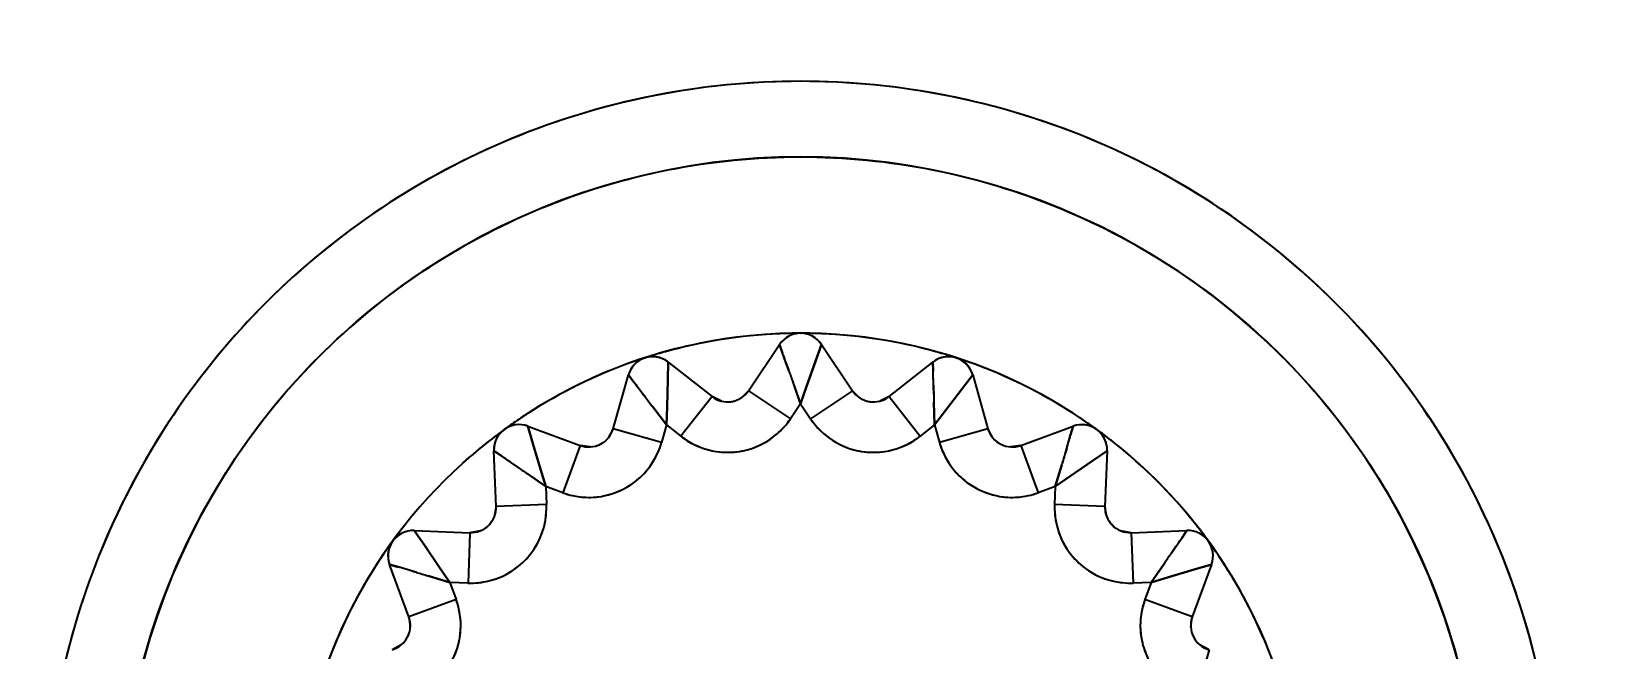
# Model space of a CAD drawing. Header units: inches. Extents: x 759 to 899, y 139 to 233.
# Drawn here: x 807.17 to 813.38, y 208.25 to 210.7 of the extents above; entities that cross this region are included whole.
import ezdxf

# ---------------------------------------------------------------- set-up
doc = ezdxf.new("R2010")
doc.units = ezdxf.units.IN
doc.header["$LTSCALE"] = 1.21
doc.header["$MEASUREMENT"] = 0
doc.header["$PDMODE"] = 3
doc.header["$PDSIZE"] = 0.3125
doc.layers.get('0').update_dxf_attribs({"linetype": 'CONTINUOUS'})
doc.layers.get('Defpoints').update_dxf_attribs({"linetype": 'CONTINUOUS'})
doc.styles.get("Standard").update_dxf_attribs({"font": 'txt', "width": 0.8})
doc.dimstyles.new('lqq', dxfattribs={"dimscale": 0.8, "dimtxt": 3.5, "dimasz": 1.5, "dimexe": 1, "dimexo": 0.3, "dimgap": 1.5, "dimtad": 1, "dimtoh": 1, "dimdsep": 46, "dimtxsty": 'Standard', "dimcen": 2.5, "dimclrd": 4, "dimclre": 4, "dimclrt": 3, "dimazin": 2, "dimtfac": 0.714286, "dimtmove": 0, "dimatfit": 3, "dimfxl": 1, "dimtolj": 1, "dimtzin": 0, "dimlwd": -1, "dimlwe": -1, "dimarcsym": 0})

# ---------------------------------------------------------------- blocks, each defined once
blk = doc.blocks.new('*D0')
at = {"color": 4}
for p, q in [((799.6678, 207.7433), (799.6678, 220.9179)), ((832.1678, 207.7433), (832.1678, 220.9179)), ((800.8678, 220.1179), (830.9678, 220.1179))]:
    blk.add_line(p, q, dxfattribs=at)
for points in [[(800.8678, 220.3179), (800.8678, 219.9179), (799.6678, 220.1179)], [(830.9678, 219.9179), (830.9678, 220.3179), (832.1678, 220.1179)]]:
    blk.add_solid(points, dxfattribs=at)
at = {"layer": 'Defpoints', "color": 0}
for p in [(832.1678, 220.1179), (799.6678, 207.5033), (832.1678, 207.5033)]:
    blk.add_point(p, dxfattribs=at)
at = {"color": 3, "insert": (816.2626, 222.7179), "char_height": 2.8, "attachment_point": 5}
blk.add_mtext('\\A1;32.5', dxfattribs=at)

msp = doc.modelspace()

# ---------------------------------------------------------------- linework, layer by layer
at = {"color": 0, "linetype": 'Continuous'}
for p, q in [((810.2178, 209.5033), (810.2208, 209.5033)), ((810.0114, 209.2749), (810.1347, 209.4589)), ((810.1428, 209.4695), (810.1347, 209.4589)), ((810.1347, 209.4589), (810.1467, 209.4247)), ((810.1467, 209.4247), (810.1347, 209.4589)), ((810.165, 209.3729), (810.1467, 209.4247)), ((810.2771, 209.3918), (810.3009, 209.4589)), ((810.3009, 209.4589), (810.2773, 209.3917)), ((810.3009, 209.4589), (810.4241, 209.2749)), ((809.5997, 209.4054), (809.6026, 209.4064)), ((809.6907, 209.3177), (809.6925, 209.3889)), ((809.6925, 209.3889), (809.6908, 209.3177)), ((809.6925, 209.3889), (809.8665, 209.2519)), ((810.165, 209.3729), (810.1712, 209.3552)), ((810.1712, 209.3552), (810.165, 209.3729)), ((810.2417, 209.2915), (810.2771, 209.3918)), ((810.2773, 209.3917), (810.2417, 209.2915)), ((810.569, 209.2519), (810.743, 209.3889)), ((810.7541, 209.3964), (810.743, 209.3889)), ((810.743, 209.3889), (810.744, 209.3527)), ((810.744, 209.3527), (810.743, 209.3889)), ((810.7453, 209.2977), (810.744, 209.3527)), ((810.8358, 209.4054), (810.8387, 209.4045)), ((809.4741, 209.1244), (809.5344, 209.3375)), ((809.5389, 209.3501), (809.5344, 209.3375)), ((809.5344, 209.3375), (809.5564, 209.3088)), ((809.5565, 209.3088), (809.5344, 209.3375)), ((809.5899, 209.265), (809.5565, 209.3088)), ((809.6908, 209.3177), (809.6879, 209.2114)), ((809.6879, 209.2114), (809.6907, 209.3177)), ((810.1878, 209.3084), (810.2178, 209.2236)), ((810.2178, 209.2236), (810.1879, 209.3084)), ((810.2417, 209.2915), (810.2178, 209.2236)), ((810.2178, 209.2236), (810.2417, 209.2915)), ((810.7453, 209.2977), (810.7458, 209.2789)), ((810.7457, 209.2789), (810.7453, 209.2977)), ((810.8578, 209.281), (810.9011, 209.3375)), ((810.9011, 209.3375), (810.8579, 209.2809)), ((810.9011, 209.3375), (810.9614, 209.1244)), ((809.5899, 209.2651), (809.6013, 209.2502)), ((809.6012, 209.2502), (809.5899, 209.265)), ((809.8665, 209.2519), (809.7428, 209.0948)), ((809.9035, 209.2337), (809.8665, 209.2519)), ((810.0114, 209.2749), (809.9817, 209.246)), ((810.0114, 209.2749), (810.1776, 209.1636)), ((810.4241, 209.2749), (810.2579, 209.1636)), ((810.4536, 209.2461), (810.4241, 209.2749)), ((810.569, 209.2519), (810.5318, 209.2336)), ((810.569, 209.2519), (810.6927, 209.0948)), ((810.7471, 209.2293), (810.7493, 209.1394)), ((810.7493, 209.1394), (810.7471, 209.2293)), ((810.7931, 209.1966), (810.8578, 209.281)), ((810.8579, 209.2809), (810.7931, 209.1966)), ((809.6315, 209.2108), (809.6862, 209.1394)), ((809.6862, 209.1394), (809.6315, 209.2108)), ((809.6879, 209.2114), (809.6862, 209.1394)), ((809.6862, 209.1394), (809.6879, 209.2114)), ((810.2178, 209.2236), (810.1776, 209.1636)), ((810.2178, 209.2236), (810.2579, 209.1636)), ((810.7931, 209.1966), (810.7493, 209.1394)), ((810.7493, 209.1394), (810.7931, 209.1966)), ((809.0422, 209.1213), (809.0447, 209.1231)), ((809.1355, 209.1343), (809.3433, 209.0578)), ((809.1355, 209.1343), (809.1559, 209.0661)), ((809.1558, 209.066), (809.1355, 209.1343)), ((809.4741, 209.1244), (809.4548, 209.0878)), ((809.6665, 209.07), (809.4741, 209.1244)), ((809.6862, 209.1394), (809.6665, 209.07)), ((809.6862, 209.1394), (809.7428, 209.0948)), ((810.7493, 209.1394), (810.6927, 209.0948)), ((810.7493, 209.1394), (810.769, 209.07)), ((810.9614, 209.1244), (810.769, 209.07)), ((810.9806, 209.0879), (810.9614, 209.1244)), ((811.0922, 209.0578), (811.3, 209.1343)), ((811.3, 209.1343), (811.2897, 209.0995)), ((811.2897, 209.0995), (811.3, 209.1343)), ((811.3128, 209.1381), (811.3, 209.1343)), ((811.3933, 209.1213), (811.3958, 209.1195)), ((809.0014, 209.0499), (809.001, 209.0366)), ((809.186, 208.964), (809.1558, 209.066)), ((809.1559, 209.0661), (809.186, 208.964)), ((809.3433, 209.0578), (809.2743, 208.8701)), ((809.3842, 209.0519), (809.3433, 209.0578)), ((811.0922, 209.0578), (811.0511, 209.0519)), ((811.0922, 209.0578), (811.1612, 208.8701)), ((811.274, 209.0468), (811.2686, 209.0289)), ((811.2686, 209.0289), (811.274, 209.0468)), ((811.274, 209.0468), (811.2897, 209.0995)), ((809.0095, 208.8153), (809.001, 209.0366)), ((809.001, 209.0366), (809.0309, 209.016)), ((809.0309, 209.016), (809.001, 209.0366)), ((809.0762, 208.9848), (809.0309, 209.016)), ((809.0762, 208.9848), (809.0916, 208.9742)), ((809.0916, 208.9741), (809.0762, 208.9848)), ((811.2545, 208.9812), (811.2289, 208.895)), ((811.2289, 208.895), (811.2546, 208.9812)), ((811.2882, 208.9359), (811.3758, 208.9962)), ((811.3759, 208.9961), (811.2882, 208.9359)), ((811.3758, 208.9962), (811.4345, 209.0366)), ((811.4345, 209.0366), (811.3759, 208.9961)), ((811.4345, 209.0366), (811.426, 208.8153)), ((809.1325, 208.9461), (809.2066, 208.895)), ((809.2066, 208.895), (809.1326, 208.9461)), ((809.186, 208.964), (809.2066, 208.895)), ((809.2066, 208.895), (809.186, 208.964)), ((811.2882, 208.9359), (811.2289, 208.895)), ((811.2289, 208.895), (811.2882, 208.9359)), ((809.2066, 208.895), (809.2094, 208.823)), ((809.2743, 208.8701), (809.2066, 208.895)), ((811.2289, 208.895), (811.1612, 208.8701)), ((811.2289, 208.895), (811.2261, 208.823)), ((809.0095, 208.8153), (809.0025, 208.7744)), ((809.2094, 208.823), (809.0095, 208.8153)), ((811.426, 208.8153), (811.2261, 208.823)), ((811.4329, 208.7746), (811.426, 208.8153)), ((808.6845, 208.72), (808.9058, 208.7115)), ((808.6845, 208.72), (808.725, 208.6614)), ((808.7249, 208.6614), (808.6845, 208.72)), ((808.9058, 208.7115), (808.8981, 208.5117)), ((808.9465, 208.7185), (808.9058, 208.7115)), ((811.5297, 208.7115), (811.4889, 208.7186)), ((811.5297, 208.7115), (811.7511, 208.72)), ((811.5297, 208.7115), (811.5374, 208.5117)), ((811.6992, 208.6449), (811.7305, 208.6902)), ((811.7511, 208.72), (811.7305, 208.6902)), ((811.7305, 208.6902), (811.7511, 208.72)), ((811.7644, 208.7197), (811.7511, 208.72)), ((811.8358, 208.6789), (811.8376, 208.6764)), ((808.7851, 208.5737), (808.7249, 208.6614)), ((808.725, 208.6614), (808.7851, 208.5737)), ((811.6993, 208.6449), (811.6886, 208.6295)), ((811.6886, 208.6295), (811.6992, 208.6449)), ((808.583, 208.5984), (808.5868, 208.5856)), ((808.6632, 208.3777), (808.5868, 208.5856)), ((808.5868, 208.5856), (808.6215, 208.5752)), ((808.6215, 208.5753), (808.5868, 208.5856)), ((808.6743, 208.5595), (808.6215, 208.5753)), ((808.6743, 208.5595), (808.6922, 208.5542)), ((808.6922, 208.5542), (808.6743, 208.5595)), ((808.7851, 208.5737), (808.826, 208.5144)), ((808.826, 208.5144), (808.7851, 208.5737)), ((811.6605, 208.5885), (811.6095, 208.5144)), ((811.6095, 208.5144), (811.6605, 208.5885)), ((811.6785, 208.535), (811.7805, 208.5653)), ((811.7805, 208.5652), (811.6785, 208.535)), ((811.8487, 208.5856), (811.7723, 208.3777)), ((811.8487, 208.5856), (811.7805, 208.5652)), ((811.7805, 208.5653), (811.8487, 208.5856)), ((808.7398, 208.5401), (808.826, 208.5144)), ((808.826, 208.5144), (808.7398, 208.5401)), ((808.826, 208.5144), (808.8509, 208.4468)), ((808.8981, 208.5117), (808.826, 208.5144)), ((811.6095, 208.5144), (811.5374, 208.5117)), ((811.6095, 208.5144), (811.5846, 208.4468)), ((811.6785, 208.535), (811.6095, 208.5144)), ((811.6095, 208.5144), (811.6785, 208.535)), ((808.8509, 208.4468), (808.6632, 208.3777)), ((811.7723, 208.3777), (811.5846, 208.4468)), ((808.6632, 208.3777), (808.6692, 208.3367)), ((811.7663, 208.3369), (811.7723, 208.3777)), ((808.6332, 208.2662), (808.5966, 208.247)), ((811.8389, 208.247), (811.7844, 208.0545)), ((811.8389, 208.247), (811.8022, 208.2663))]:
    msp.add_line(p, q, dxfattribs=at)
for points in [[(810.3009, 209.4589), (810.2933, 209.4689), (810.284, 209.4782), (810.2738, 209.4861), (810.2625, 209.4927), (810.2504, 209.4978), (810.2378, 209.5013), (810.2248, 209.5031), (810.2117, 209.5031), (810.1988, 209.5015), (810.1861, 209.4982), (810.174, 209.4932), (810.1627, 209.4868), (810.1523, 209.4789), (810.1428, 209.4695)], [(809.6925, 209.3889), (809.6822, 209.396), (809.6705, 209.402), (809.6583, 209.4064), (809.6455, 209.4092), (809.6324, 209.4103), (809.6194, 209.4097), (809.6065, 209.4074), (809.594, 209.4034), (809.5823, 209.3978), (809.5712, 209.3908), (809.5612, 209.3823), (809.5525, 209.3727), (809.545, 209.362), (809.5389, 209.3501)], [(810.9011, 209.3375), (810.897, 209.3493), (810.891, 209.3611), (810.8838, 209.3718), (810.8751, 209.3815), (810.8651, 209.3901), (810.8543, 209.3973), (810.8424, 209.403), (810.83, 209.4071), (810.8172, 209.4096), (810.8041, 209.4103), (810.7911, 209.4094), (810.7784, 209.4067), (810.766, 209.4024), (810.7541, 209.3964)], [(809.1355, 209.1343), (809.1235, 209.1379), (809.1105, 209.14), (809.0976, 209.1404), (809.0846, 209.1391), (809.0718, 209.1361), (809.0596, 209.1315), (809.0481, 209.1253), (809.0374, 209.1176), (809.0279, 209.1087), (809.0196, 209.0986), (809.0127, 209.0875), (809.0074, 209.0757), (809.0036, 209.0631), (809.0014, 209.0499)], [(811.4345, 209.0366), (811.4342, 209.0491), (811.4322, 209.0621), (811.4286, 209.0745), (811.4233, 209.0865), (811.4165, 209.0977), (811.4084, 209.1079), (811.3989, 209.117), (811.3883, 209.1248), (811.3769, 209.131), (811.3647, 209.1358), (811.352, 209.1389), (811.3391, 209.1403), (811.326, 209.1401), (811.3128, 209.1381)], [(808.6845, 208.72), (808.672, 208.7197), (808.659, 208.7177), (808.6465, 208.7141), (808.6346, 208.7089), (808.6233, 208.7021), (808.6132, 208.6939), (808.6041, 208.6845), (808.5963, 208.6739), (808.59, 208.6625), (808.5853, 208.6503), (808.5822, 208.6376), (808.5807, 208.6247), (808.581, 208.6115), (808.583, 208.5984)], [(811.8487, 208.5856), (811.8523, 208.5975), (811.8544, 208.6105), (811.8548, 208.6235), (811.8535, 208.6365), (811.8505, 208.6493), (811.8459, 208.6614), (811.8397, 208.673), (811.8321, 208.6837), (811.8232, 208.6931), (811.813, 208.7015), (811.8019, 208.7084), (811.7901, 208.7137), (811.7775, 208.7175), (811.7644, 208.7197)]]:
    msp.add_lwpolyline(points, dxfattribs=at)
for centre, radius, start, end in [((810.2178, 207.5033), 5.9811, 28.16643, 171.72144), ((810.2178, 207.5033), 5.7801, 26.42807, 333.57183), ((810.2178, 207.5033), 6, 104.79612, 161.83724), ((810.2178, 207.5032), 6.0001, 104.79664, 152.33015), ((810.2178, 207.5033), 3, 359.99981, 180.00019), ((810.2178, 207.5033), 2.7, 359.99981, 180.00019), ((810.2178, 207.5033), 5.7801, 154.41241, 333.31622), ((810.2178, 207.5033), 2, 270, 269.91196), ((810.2174, 207.5056), 1.9977, 92.43769, 105.56231), ((810.2183, 207.4919), 2.0114, 92.00688, 92.44549), ((810.2178, 209.4033), 0.1, 33.80117, 146.20486), ((810.2183, 207.4898), 2.0135, 90.0161, 92.00668), ((810.2172, 207.4899), 2.0134, 87.99331, 89.89672), ((810.2173, 207.4919), 2.0114, 87.55451, 87.99312), ((810.2181, 207.5056), 1.9977, 74.43769, 87.56231), ((810.2214, 207.4903), 2.0134, 105.99331, 107.89672), ((810.2208, 207.4923), 2.0114, 105.55451, 105.99312), ((795.8172, 204.3417), 15.2044, 19.32352, 19.53084), ((810.2184, 209.4037), 0.0992, 33.82799, 41.55455), ((810.2147, 207.4923), 2.0114, 74.00688, 74.44549), ((810.2141, 207.4903), 2.0135, 72.0161, 74.00668), ((810.2167, 207.5053), 1.9977, 110.43769, 123.56231), ((810.2218, 207.4926), 2.0114, 110.00688, 110.44549), ((810.2225, 207.4907), 2.0135, 108.0161, 110.00668), ((809.6306, 209.3103), 0.1, 51.80117, 164.20486), ((809.6311, 209.3109), 0.0992, 51.82799, 59.55454), ((814.6029, 210.9075), 4.6957, 199.30436, 199.91017), ((820.4682, 212.9798), 10.9163, 199.3926, 199.65319), ((810.8049, 209.3103), 0.1, 15.80118, 128.20486), ((795.545, 208.9465), 15.2044, 1.32352, 1.53084), ((810.2131, 207.4907), 2.0134, 69.99331, 71.89672), ((810.2138, 207.4926), 2.0114, 69.55451, 69.99312), ((810.2188, 207.5053), 1.9977, 56.43769, 69.5623), ((797.499, 200.0464), 15.2044, 37.32352, 37.53084), ((810.8056, 209.3105), 0.0992, 15.82799, 23.55455), ((813.3363, 212.096), 4.6957, 217.30436, 217.91017), ((818.2742, 215.8794), 10.9163, 217.3926, 217.65319), ((809.9284, 209.3305), 0.1, 231.80118, 326.19882), ((809.9281, 209.3312), 0.1007, 268.14874, 274.59004), ((809.928, 209.333), 0.1024, 274.58025, 283.07899), ((809.9282, 209.3319), 0.1013, 283.07912, 286.44098), ((810.5072, 209.3305), 0.1, 213.80118, 308.19882), ((810.5071, 209.3313), 0.1007, 250.14874, 256.59004), ((810.5076, 209.333), 0.1024, 256.58025, 265.07899), ((810.5075, 209.3319), 0.1013, 265.07912, 268.44098), ((815.4402, 209.3858), 4.6957, 181.30436, 181.91017), ((821.6589, 209.5442), 10.9163, 181.3926, 181.65319), ((810.2241, 207.4938), 2.0114, 123.55451, 123.99312), ((810.2114, 207.4938), 2.0114, 56.00688, 56.44549), ((810.2184, 207.5024), 2.0011, 126.00073, 128.0342), ((809.1009, 209.0405), 0.1, 69.80116, 182.20486), ((810.2252, 207.4921), 2.0134, 123.99331, 125.89672), ((809.1013, 209.0411), 0.0992, 69.82799, 77.55454), ((809.3779, 209.1517), 0.1, 249.80118, 344.19882), ((809.9284, 209.3305), 0.3, 231.80123, 326.19877), ((810.5072, 209.3305), 0.3, 213.80123, 308.19877), ((811.0576, 209.1517), 0.1, 195.80118, 290.19882), ((811.3346, 209.0405), 0.1, 357.80118, 110.20486), ((810.2103, 207.4921), 2.0135, 54.0161, 56.00668), ((810.2094, 207.4928), 2.0134, 51.99331, 53.89672), ((810.2179, 207.5032), 2.0002, 128.03469, 132.10358), ((809.3779, 209.1517), 0.3, 249.80123, 344.19877), ((809.3774, 209.1523), 0.1007, 286.14874, 292.59004), ((809.3768, 209.1539), 0.1024, 292.58025, 301.07899), ((809.3773, 209.1529), 0.1013, 301.07912, 304.44098), ((811.0576, 209.1517), 0.3, 195.80123, 290.19877), ((811.0579, 209.1524), 0.1007, 232.14874, 238.59005), ((811.0588, 209.1539), 0.1024, 238.58025, 247.07899), ((811.0583, 209.1528), 0.1013, 247.07912, 250.44098), ((796.7091, 213.41), 15.2044, 343.32352, 343.53084), ((811.3353, 209.0404), 0.0992, 357.82799, 5.55455), ((810.2106, 207.4944), 2.0114, 51.55451, 51.99312), ((810.2194, 207.5049), 1.9977, 38.43769, 51.56231), ((800.4258, 196.4811), 15.2044, 55.32352, 55.53084), ((821.7296, 205.9088), 10.9163, 163.3926, 163.65319), ((815.7663, 207.6799), 4.6957, 163.30436, 163.91017), ((815.2915, 217.959), 10.9163, 235.3926, 235.65319), ((811.7645, 212.8349), 4.6957, 235.30436, 235.91017), ((808.9096, 208.8115), 0.3, 267.80123, 2.19877), ((808.9096, 208.8115), 0.1, 267.80118, 2.19882), ((811.5259, 208.8115), 0.3, 177.80123, 272.19877), ((811.5259, 208.8115), 0.1, 177.80118, 272.19882), ((810.2219, 207.5001), 2.0053, 141.57829, 143.99546), ((808.909, 208.8119), 0.1007, 304.14874, 310.59005), ((808.9079, 208.8132), 0.1024, 310.58025, 319.07899), ((808.9087, 208.8125), 0.1013, 319.07912, 322.44098), ((811.5263, 208.8121), 0.1007, 214.14874, 220.59005), ((811.5277, 208.8132), 0.1024, 220.58025, 229.07899), ((811.5269, 208.8123), 0.1013, 229.07912, 232.44098), ((810.2088, 207.4962), 2.0114, 38.00688, 38.44549), ((810.2072, 207.4949), 2.0135, 36.0161, 38.00668), ((810.229, 207.4958), 2.0135, 144.0161, 146.00668), ((808.6806, 208.6201), 0.1, 87.80118, 200.20488), ((808.6807, 208.6209), 0.0992, 87.82799, 95.55455), ((799.1955, 217.2953), 15.2044, 325.32352, 325.53084), ((811.7549, 208.6201), 0.1, 339.80116, 92.20488), ((810.2065, 207.4959), 2.0134, 33.99331, 35.89672), ((810.2157, 207.5043), 1.9977, 146.43769, 159.5623), ((810.2273, 207.497), 2.0114, 146.00688, 146.44549), ((815.5493, 205.9566), 4.6957, 145.30436, 145.91017), ((820.6734, 202.4295), 10.9163, 145.3926, 145.65319), ((810.2082, 207.497), 2.0114, 33.55451, 33.99312), ((810.2198, 207.5043), 1.9977, 20.43769, 33.56231), ((804.3111, 193.9947), 15.2044, 73.32352, 73.53084), ((810.0412, 213.0519), 4.6957, 253.30436, 253.91017), ((811.8122, 219.0151), 10.9163, 253.3926, 253.65319), ((811.7556, 208.6198), 0.0992, 339.82799, 347.55454), ((808.5694, 208.3432), 0.3, 285.80123, 20.19877), ((811.8661, 208.3432), 0.3, 159.80123, 254.19877), ((808.5694, 208.3432), 0.1, 285.80118, 20.19882), ((811.8661, 208.3432), 0.1, 159.80118, 254.19882), ((808.5672, 208.3443), 0.1024, 328.58025, 337.07899), ((808.5682, 208.3439), 0.1013, 337.07912, 340.44098), ((811.8667, 208.3437), 0.1007, 196.14874, 202.59004), ((811.8683, 208.3443), 0.1024, 202.58025, 211.07899), ((808.5687, 208.3434), 0.1007, 322.14874, 328.59005), ((811.8674, 208.3437), 0.1013, 211.07912, 214.44098)]:
    msp.add_arc(centre, radius, start, end, dxfattribs=at)
for points, start_tangent, end_tangent in [([(805.1675, 210.3147), (805.6854, 211.0904), (806.3453, 211.7945), (807.1135, 212.3791), (807.9685, 212.8278), (808.8847, 213.1276), (809.8474, 213.2715), (810.8182, 213.2521), (811.7712, 213.0708), (812.6803, 212.7326), (813.5096, 212.2545), (814.2536, 211.6412), (814.8885, 210.9083), (815.3914, 210.0807)], (0.486407, 0.873732), (0.447564, -0.894252)), ([(813.2175, 207.5348), (813.1601, 208.0884), (812.9891, 208.652), (812.7117, 209.1707), (812.3406, 209.6231), (811.8849, 209.9974), (811.3649, 210.2753), (810.8018, 210.4459), (810.2176, 210.5033), (809.6342, 210.446), (809.0731, 210.2763), (808.5552, 210.0004), (808.1001, 209.6283), (807.7279, 209.1768), (807.4486, 208.6573), (807.276, 208.0915), (807.2179, 207.5261)], (-0.011801, 0.99993), (-0.009131, -0.999958)), ([(807.518, 207.5321), (807.5696, 208.03), (807.7236, 208.5372), (807.9734, 209.0042), (808.3073, 209.4113), (808.717, 209.7478), (809.1849, 209.9979), (809.6915, 210.1515), (810.217, 210.2033), (810.7419, 210.1519), (811.2469, 209.9995), (811.7132, 209.7513), (812.1228, 209.4166), (812.4581, 209.0102), (812.7099, 208.5421), (812.8654, 208.0327), (812.9176, 207.5259)], (0.012005, 0.999928), (0.009825, -0.999952)), ([(810.1225, 209.1019), (810.1776, 209.1636)], (0.760447, 0.6494), (0.564398, 0.825503)), ([(810.2579, 209.1636), (810.313, 209.1019)], (0.564385, -0.825512), (0.760429, -0.649421)), ([(809.6332, 208.9942), (809.6665, 209.07)], (0.522552, 0.852607), (0.28168, 0.959508)), ([(809.7428, 209.0948), (809.8143, 209.0531)], (0.791859, -0.610704), (0.923893, -0.382651)), ([(809.8143, 209.0531), (809.8942, 209.0325), (809.9753, 209.0342), (810.0529, 209.0576), (810.1225, 209.1019)], (0.923893, -0.382651), (0.760447, 0.6494)), ([(810.313, 209.1019), (810.3826, 209.0576), (810.4602, 209.0342), (810.5413, 209.0325), (810.6212, 209.0531)], (0.760429, -0.649421), (0.923904, 0.382625)), ([(810.6212, 209.0531), (810.6927, 209.0948)], (0.923904, 0.382625), (0.791869, 0.610691)), ([(810.769, 209.07), (810.8023, 208.9942)], (0.281665, -0.959513), (0.522528, -0.852622)), ([(809.3552, 208.8525), (809.4375, 208.8577), (809.5141, 208.8844), (809.5807, 208.9306), (809.6332, 208.9942)], (0.99692, -0.078424), (0.522552, 0.852607)), ([(810.8023, 208.9942), (810.8548, 208.9306), (810.9214, 208.8844), (810.998, 208.8577), (811.0803, 208.8525)], (0.522528, -0.852622), (0.996922, 0.078396)), ([(809.2743, 208.8701), (809.3552, 208.8525)], (0.941821, -0.336116), (0.99692, -0.078424)), ([(811.0803, 208.8525), (811.1612, 208.8701)], (0.996922, 0.078396), (0.941826, 0.336101)), ([(809.2011, 208.7406), (809.2094, 208.823)], (0.233507, 0.972355), (-0.028611, 0.999591)), ([(811.2261, 208.823), (811.2344, 208.7406)], (-0.028626, -0.99959), (0.233479, -0.972362)), ([(808.9805, 208.5199), (809.0571, 208.5503), (809.1217, 208.5993), (809.1708, 208.6639), (809.2011, 208.7406)], (0.972362, 0.233479), (0.233507, 0.972355)), ([(811.2344, 208.7406), (811.2647, 208.6639), (811.3138, 208.5993), (811.3783, 208.5503), (811.455, 208.52)], (0.233479, -0.972362), (0.972355, -0.233507)), ([(808.8981, 208.5117), (808.9805, 208.5199)], (0.99959, -0.028626), (0.972362, 0.233479)), ([(811.455, 208.52), (811.5374, 208.5117)], (0.972355, -0.233507), (0.999591, 0.028611)), ([(808.8685, 208.3659), (808.8509, 208.4468)], (-0.078396, 0.996922), (-0.336101, 0.941826)), ([(811.5846, 208.4468), (811.567, 208.3659)], (-0.336116, -0.941821), (-0.078424, -0.99692)), ([(808.7269, 208.0878), (808.7904, 208.1404), (808.8367, 208.207), (808.8634, 208.2836), (808.8685, 208.3659)], (0.852622, 0.522528), (-0.078396, 0.996922)), ([(811.567, 208.3659), (811.5721, 208.2836), (811.5988, 208.207), (811.6451, 208.1404), (811.7086, 208.0878)], (-0.078424, -0.99692), (0.852607, -0.522552))]:
    msp.add_spline(points, degree=3, dxfattribs=dict(at, start_tangent=start_tangent, end_tangent=end_tangent))

# ---------------------------------------------------------------- dimensions: what is measured, and where the dimension line sits
dim = msp.add_linear_dim(base=(832.1678, 220.1179), p1=(799.6678, 207.5033), p2=(832.1678, 207.5033), dimstyle='lqq')
dim.commit()
dim.dimension.update_dxf_attribs({"geometry": '*D0', "text_midpoint": (816.2626, 220.1179), "dimtype": 160})

doc.saveas('drawing.dxf')
